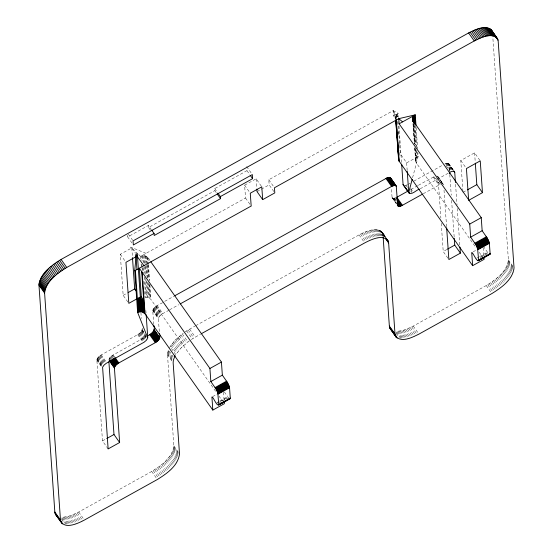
<?xml version="1.0" encoding="UTF-8"?>
<svg xmlns="http://www.w3.org/2000/svg" width="553" height="553" viewBox="0 0 553 553"><rect width="100%" height="100%" fill="white"/><g stroke="black" fill="none" stroke-linecap="round" stroke-linejoin="round"><path stroke-width="0.41" stroke-dasharray="2.77 2.07" d="M108.125 448.925L102.478 440.907L96.844 359.63L98.275 357.197L100.591 355.289L137.683 334.641C140.759 333.065 143.372 329.823 141.872 326.132M108.782 360.031L109.791 357.729L112.556 355.296L145.93 336.722M153.713 324.39L152.752 310.668C153.872 305.622 160.543 304.454 163.971 301.765M159.299 331.551L158.4 318.687C159.395 313.917 165.575 312.659 168.865 310.205M66.913 524.016L62.206 517.332L68.475 516.371L77.24 512.845L151.736 471.467C161.151 465.598 172.501 457.76 173.863 445.849L167.483 354.687L168.423 349.89L173.124 356.574M401.443 338.07L396.736 331.392L403.006 330.431L411.771 326.906L486.267 285.528C495.682 279.659 507.032 271.82 508.394 259.91L492.764 36.408M273.866 191.559L269.159 184.875L268.799 179.746L393.128 110.641L393.487 115.771L395.955 119.185L395.768 115.867L398.091 113.213L398.388 117.457M412.586 177.748L418.165 156.458L417.923 153.057M169.467 347.699L174.658 340.689L183.209 333.169M418.165 156.458C415.821 157.612 414.75 160.861 416.381 163.024L476.244 248.034M189.333 340.842L181.432 347.533L175.771 354.584L170.124 346.565M407.181 170.476L406.649 162.852L401.001 154.833L399.819 155.718L399.522 151.467M191.276 339.514L200.532 334.164M185.137 331.814L194.884 326.139M261.313 186.147L256.136 178.799L244.626 185.193L245.518 198.015L141.264 256.018L140.58 256.343L138.084 254.041M131.932 242.961L127.695 236.947L148.418 225.43L151.239 229.44M216.278 192.631L214.868 190.626L214.723 188.573L246.956 170.656L246.845 169.018M150.444 230.152L148.557 227.483L214.868 190.626M127.874 302.014L123.167 295.33L120.298 254.297L131.808 247.896L135.575 253.246M257.034 191.614L260.601 189.638M261.313 189.237L269.159 184.875M123.167 295.33L127.487 292.931M164.725 301.35L173.787 296.311M169.619 309.791L178.674 304.751M407.858 184.474L410.091 183.237M413.81 181.17L442.808 165.05M462.944 191.456L460.78 160.522L474.598 152.842L480.246 160.861M410.927 189.43L417.619 185.711M418.358 185.296L434.54 176.414M420.197 188.773L436.559 179.684M437.305 179.269L448.455 173.068M423.266 193.73L440.188 184.432L435.481 177.748M195.638 325.724L359.063 234.887C363.839 232.288 368.996 230.076 374.471 229.626C379.759 228.686 383.768 232.861 385.731 237.375M463.006 192.32L466.642 190.294M102.478 440.907L106.791 438.508M447.93 258.196L443.223 251.511L446.824 249.514M212.635 396.605L216.956 394.206M473.168 251.795L476.769 249.797M216.873 402.625L219.029 401.423M219.748 401.022L227.663 396.625L228.451 397.648L219.818 402.446M476.686 258.21L478.843 257.014M479.562 256.613L487.476 252.216L487.877 252.756L479.963 257.159M217.274 403.165L219.43 401.969M220.149 401.568L228.064 397.172M480.35 257.636L488.264 253.239M406.649 162.852L417.536 156.858L417.176 151.764M393.487 115.771L397.469 113.621L397.759 117.865M453.55 170.289L448.594 163.391L446.817 163.246L444.951 163.882L449.658 170.566M407.202 184.813L405.342 185.449L406.752 187.453M396.135 197.621L393.736 198.333L392.084 197.615L391.351 187.847M149.891 260.47C148.515 257.193 144.851 254.456 141.264 256.018L141.561 260.269M144.907 297.403L148.66 297.652L150.921 299.415L216.403 392.416M436.773 175.978L437.782 176.414L443.174 184.225M146.013 253.329L130.543 247.087L137.455 253.461M396.314 119.787L393.128 110.641L398.091 113.213M381.971 232.025L385.496 237.355M382.669 233.345L384.764 236.774M377.685 229.751L382.386 236.435M376.683 229.633L381.39 236.318M375.611 229.592L380.312 236.276M374.471 229.626L380.118 237.652M373.268 229.744L378.916 237.762M362.077 233.325L367.254 240.679M360.577 234.078L365.754 241.426M460.78 160.522L465.958 167.87M448.594 163.391L453.785 170.912M448.255 163.246L453.902 171.264M447.84 163.17L452.548 169.854M447.356 163.17L453.004 171.195M446.817 163.246L452.465 171.264M446.223 163.391L451.4 170.739M445.6 163.605L450.778 170.953M508.394 259.91L513.101 266.594M508.401 260.774L513.108 267.458M508.311 261.693L513.958 269.712M508.124 262.654L512.831 269.339M507.841 263.663L512.548 270.348M507.46 264.707L513.108 272.733M506.983 265.793L512.631 273.811M506.417 266.899L511.124 273.583M505.753 268.032L511.401 276.058M505.013 269.193L510.661 277.212M393.128 110.641L397.835 117.326M504.177 270.362L509.831 278.38M437.527 176.2L443.596 184.716M442.725 183.72L437.782 176.414M440.955 181.405L442.835 184.073M503.271 271.537L508.919 279.562M502.283 272.726L507.93 280.744M483.239 246.196L487.476 252.216M433.891 176.69L439.538 184.716M433.234 177.029L438.882 185.055M501.225 273.908L506.873 281.933M500.099 275.09L504.799 281.774M498.903 276.258L504.08 283.613M497.659 277.412L502.366 284.097M479.209 252.251L482.175 256.468M496.359 278.546L501.059 285.23M495.011 279.659L499.712 286.336M493.622 280.737L498.322 287.422M492.191 281.781L497.838 289.8M490.739 282.783L495.447 289.468M489.26 283.751L494.437 291.099M487.767 284.664L492.944 292.019M486.267 285.528L490.974 292.212M410.685 188.483L412.566 191.158M410.499 189.492L411.909 191.497M410.789 191.11L411.729 192.444M405.93 185.303L407.34 187.308M394.863 198.112L396.28 200.117M394.275 198.257L396.162 200.933M393.736 198.333L396.086 201.672M393.252 198.333L396.079 202.343M392.837 198.257L396.135 202.937M392.008 197.276L397.185 204.631M392.499 198.112L396.266 203.463M392.084 197.615L396.321 203.635M381.473 231.465L385.662 237.334M380.893 230.974L385.123 236.995M380.215 230.56L384.923 237.244M382.876 234.099L383.927 236.249M379.455 230.214L383.692 236.228M378.605 229.944L383.312 236.629M372.01 229.937L377.658 237.956M370.697 230.207L375.404 236.891M369.342 230.546L374.519 237.901M367.945 230.96L372.653 237.645M366.515 231.451L371.692 238.806M365.056 232.011L370.234 239.359M363.577 232.633L369.224 240.659M359.063 234.887L364.24 242.235M413.278 326.097L418.932 334.116M411.771 326.906L417.418 334.924M410.271 327.653L414.971 334.337M408.771 328.344L414.418 336.369M407.291 328.973L411.999 335.657M405.833 329.526L411.01 336.881M404.402 330.017L409.109 336.701M403.006 330.431L408.653 338.457M401.651 330.777L407.298 338.795M400.337 331.047L405.985 339.065M399.079 331.233L403.787 337.918M397.877 331.351L402.584 338.035M396.135 332.014L401.312 339.369M396.079 333.238L398.9 337.247M268.799 179.746L273.507 186.43M246.673 166.557L251.38 173.241M246.956 170.656L249.783 174.665M244.626 185.193L249.334 191.877M245.518 198.015L251.173 206.034M214.723 188.573L217.55 192.582M128.351 234.182L132.589 240.196M189.61 329.07L195.264 337.088M188.11 329.934L193.757 337.959M186.617 330.853L192.264 338.871M224.373 391.946L227.663 396.625M182.262 333.867L187.909 341.885M180.872 334.945L186.52 342.964M179.525 336.051L185.172 344.077M157.176 305.546L162.824 313.565M120.298 254.297L125.006 260.981M156.527 305.933L162.174 313.952M178.218 337.185L183.873 345.21M155.884 306.369L161.531 314.387M218.884 395.934L222.361 400.87M155.282 306.839L160.93 314.857M176.974 338.339L182.621 346.365M154.716 307.337L160.363 315.355M154.204 307.848L159.852 315.867M153.762 308.36L159.409 316.385M175.785 339.507L181.432 347.533M153.388 308.871L159.036 316.897M153.091 309.369L158.739 317.394M152.891 309.839L158.538 317.864M174.658 340.689L180.306 348.708M152.773 310.274L158.421 318.3M152.752 310.668L158.4 318.687M173.594 341.872L179.241 349.897M172.612 343.06L178.26 351.079M171.7 344.243L177.347 352.261M170.87 345.411L176.518 353.429M168.036 350.934L172.743 357.618M167.753 351.943L172.46 358.627M167.566 352.904L172.273 359.588M167.476 353.823L172.183 360.508M167.483 354.687L172.19 361.372M142.107 329.519L144.934 333.528M142.086 329.913L145.384 334.586M141.976 330.348L146.683 337.033M141.768 330.818L146.476 337.503M141.478 331.309L147.126 339.335M141.105 331.821L146.752 339.846M140.656 332.339L145.833 339.694M140.144 332.851L145.321 340.206M139.584 333.348L144.292 340.033M138.976 333.818L143.683 340.503M138.34 334.254L143.987 342.272M137.683 334.641L142.391 341.325M113.206 354.908L114.616 356.913M112.556 355.296L113.966 357.307M111.913 355.731L112.86 357.072M111.312 356.201L112.722 358.206M173.863 445.849L178.571 452.534M110.745 356.699L112.155 358.703M173.87 446.713L179.518 454.739M110.234 357.21L111.174 358.544M173.78 447.633L178.488 454.317M109.791 357.729L110.731 359.063M173.594 448.601L178.301 455.285M109.418 358.24L110.358 359.574M173.31 449.603L178.018 456.287M109.121 358.738L110.068 360.072M172.93 450.654L178.578 458.672M172.453 451.732L177.16 458.416M171.886 452.838L177.057 460.193M171.223 453.978L176.87 461.997M101.247 354.895L106.425 362.25M100.591 355.289L105.298 361.973M170.476 455.133L176.124 463.151M99.955 355.724L105.132 363.072M99.353 356.194L104.524 363.542M169.647 456.301L175.294 464.32M98.787 356.685L104.434 364.71M98.275 357.197L103.923 365.222M168.741 457.483L173.442 464.167M97.826 357.715L103.003 365.07M97.452 358.226L103.1 366.245M167.753 458.665L172.93 466.02M97.162 358.724L101.87 365.409M96.955 359.194L101.662 365.879M96.844 359.63L101.552 366.314M96.823 360.017L101.531 366.701M166.695 459.847L171.395 466.532M165.561 461.029L171.216 469.048M164.372 462.197L170.02 470.223M163.128 463.352L167.829 470.036M161.822 464.485L167.469 472.511M160.474 465.598L165.181 472.283M159.084 466.677L164.732 474.695M157.66 467.72L162.368 474.405M156.209 468.723L160.916 475.407M154.729 469.691L159.907 477.039M153.236 470.603L158.414 477.958M151.736 471.467L156.444 478.151M78.747 512.037L83.925 519.391M77.24 512.845L82.888 520.864M75.733 513.599L81.388 521.617M74.24 514.283L78.948 520.967M72.761 514.912L77.468 521.597M71.302 515.465L76.95 523.491M69.872 515.956L75.519 523.974M68.475 516.371L73.183 523.055M67.12 516.716L71.821 523.401M65.807 516.986L70.514 523.67M64.549 517.179L69.256 523.864M63.346 517.29L68.054 523.974M61.604 517.961L65.842 523.974M61.542 519.177L64.369 523.186M448.842 163.605L449.561 171.112M483.357 247.834L483.93 256.004M474.598 152.842L475.193 161.435M455.568 184.294L457.013 204.942M457.255 208.384L459.84 245.387M449.803 174.554L451.248 195.202M451.607 200.366L454.193 237.368M444.024 190.191L446.596 227M438.377 182.172L440.893 218.124M441.253 223.26L443.223 251.511M416.139 127.577L417.626 148.812M415.338 125.434L416.879 147.52M414.785 125.911L416.209 146.296M416.506 150.54L416.976 157.335M414.19 124.757L415.614 145.142M415.967 150.236L416.506 157.882M413.706 124.805L415.172 144.886M415.407 148.28L416.381 163.024M413.174 121.66L414.826 144.672M415.075 148.84L416.029 162.43M413.098 123.568L414.522 143.953M414.819 148.204L415.773 161.794M413.008 123.754L414.439 144.139M414.674 147.54L415.621 161.13M398.983 125.953L401.533 162.451M398.001 121.266L400.379 155.241M396.909 114.098L397.206 118.342M397.441 121.743L397.738 125.987M398.153 131.932L398.395 135.333M398.872 142.128L399.107 145.522M396.432 114.637L396.729 118.888M396.052 115.231L396.287 118.632M395.768 115.867L396.003 119.268M395.589 116.531L395.761 119.082M395.513 117.208L395.637 118.909M382.987 234.907L383.105 236.629M256.136 178.799L256.792 188.2M223.543 392.243L224.117 400.413M148.418 225.43L148.557 227.483M148.01 257.795L148.425 263.74M148.487 264.59L149.614 280.73M149.911 284.975L150.921 299.415M147.561 257.249L148.038 264.044M148.093 264.894L149.165 280.184M149.462 284.429L150.471 298.869M147.029 256.772L147.506 263.567M147.561 264.41L148.57 278.85M148.93 283.952L149.939 298.385M146.421 256.357L146.835 262.309M147.077 265.703L147.962 278.442M148.259 282.694L149.331 297.977M145.75 256.032L146.345 264.528M146.407 265.378L147.298 278.118M147.596 282.362L148.66 297.652M145.038 255.797L145.688 265.136M145.75 265.986L146.462 276.182M146.815 281.277L147.948 297.41M144.285 255.645L144.824 263.29M145.059 266.691L145.653 275.18M146.006 280.281L147.195 297.265M143.517 255.597L144.056 263.242M144.292 266.636L144.768 273.431M145.066 277.682L146.427 297.217M142.75 255.645L143.227 262.44M143.58 267.534L143.939 272.629M144.236 276.88L145.66 297.265M141.99 255.783L142.349 260.885M142.826 267.68L143.179 272.774M143.773 281.27L144.07 285.514M144.485 291.459L144.845 296.553M145.861 310.44L146.04 312.984M141.858 264.514L142.038 267.064M142.1 267.915L142.273 270.458M140.58 256.343L140.759 258.894M141.119 263.988L141.354 267.382M140.925 312.583L141.34 318.514M131.808 247.896L132.43 256.751M127.577 235.308L127.695 236.947"/><path stroke-width="0.83" d="M224.228 402.052L224.345 403.683L212.829 410.084L211.917 397.006C213.126 396.162 216.997 407.416 218.794 404.471L217.744 392.706L215.877 388.794L210.838 381.542L209.919 368.464L139.335 268.226L134.718 270.763L137.628 312.383L147.734 337.931L146.303 340.365L143.987 342.272L106.238 363.307L103.923 365.222L102.602 367.213L108.125 448.925L119.635 442.524L114.43 368.056L114.768 366.757L116.393 364.717L118.854 362.927L155.296 342.673C158.773 340.987 161.096 337.226 159.416 333.265M229.163 398.388L229.958 398.817L230.304 398.395L229.53 387.328L227.387 382.393L222.347 375.148L221.435 362.07L150.831 261.804M484.041 257.643L484.158 259.274L472.642 265.675L471.73 252.597C472.939 251.753 476.81 263 478.608 260.062L477.557 248.297L475.691 244.385L470.651 237.133L469.732 224.055L399.135 123.796L398.775 118.667L415.255 114.837L415.967 125.026M489.281 254.214L489.944 254.366L490.124 253.661L489.343 242.919L487.2 237.984L482.161 230.732L481.248 217.661L413.471 121.404C411.84 119.241 412.911 115.992 415.255 114.837M147.416 335.892C151.529 334.15 156.029 330.376 153.769 325.247M134.718 270.763L136.19 255.106L137.455 255.921L125.946 262.316L128.814 303.348L140.324 296.947L137.289 253.488L135.872 254.276L136.937 269.532M58.335 517.947L55.445 514.269L54.83 512.009L38.959 285.072C40.321 273.154 51.671 265.322 61.086 259.447L468.605 32.945C475.227 29.765 484.877 24.45 491.506 30.083L497.555 38.731L498.17 40.991L514.041 267.929C512.679 279.846 501.329 287.678 491.914 293.553L418.932 334.116C412.303 337.295 402.653 342.611 396.024 336.977L389.976 328.323L389.36 326.07L383.167 237.486M175.114 355.717L173.4 359.962L173.137 362.713L179.511 453.875C178.149 465.785 166.799 473.617 157.384 479.492L84.395 520.055C78.014 523.435 63.685 530.272 60.477 520.034L44.606 293.09C45.968 281.18 57.318 273.341 66.733 267.472L474.253 40.963C480.875 37.791 491.451 31.977 497.555 38.731M412.158 179.386L408.722 192.492C411.356 195.976 416.907 189.375 419.457 189.188M415.275 124.584L414.626 115.238L402.591 121.874L398.775 118.667L274.447 187.771L274.806 192.9L262.682 199.64L261.783 186.817L250.274 193.218L251.173 206.034L139.335 268.226L141.34 296.885L143.704 300.327L141.174 298.869L137.407 299.097L138.312 312.058L137.628 312.383M141.34 296.885L137.407 299.097L135.402 270.438M154.066 233.449L133.342 244.965L133.059 240.866L252.32 174.575L252.603 178.681L220.371 196.591L220.516 198.645L154.211 235.502L154.066 233.449L151.709 230.11M399.135 123.796L402.591 121.874M128.206 292.53L134.676 288.929L132.485 257.594M174.541 295.89L387.211 177.79L389.45 177.361L390.453 177.796L396.266 186.098L397.662 205.301L398.153 206.131L399.384 206.352L401.789 205.64L422.52 194.144M180.188 303.915L391.559 186.43L394.614 185.379L396.266 186.098M407.948 191.082L396.798 197.283L402.446 205.301M201.285 333.742L364.717 242.905C371.098 239.525 385.427 232.689 388.635 242.933L395.008 334.095L396.024 336.977M467.368 189.893L476.817 184.64L475.317 163.156M482.465 192.658L468.654 200.338L466.428 168.541L480.246 160.861L482.465 192.658L476.817 184.64M209.919 368.464L221.435 362.07M469.732 224.055L481.248 217.661M106.791 438.508L113.987 434.506L108.9 361.745M447.543 249.113L454.739 245.11L454.255 238.225M210.838 381.542L222.347 375.148M470.651 237.133L482.161 230.732M215.069 387.563L226.585 381.162M474.882 243.147L486.398 236.753M215.476 388.158L226.986 381.757M475.29 243.749L486.799 237.348M215.877 388.794L227.387 382.393M475.691 244.385L487.2 237.984M459.965 247.108L460.386 253.136L448.87 259.53L446.658 227.857M216.264 389.457L227.774 383.056M476.071 245.048L487.587 238.647M216.624 390.135L228.14 383.734M476.437 245.726L487.953 239.325M216.963 390.812L228.479 384.411M476.776 246.403L488.292 240.002M217.267 391.476L228.783 385.075M477.08 247.067L488.589 240.666M217.529 392.112L229.039 385.711M477.343 247.703L488.852 241.302M217.744 392.706L229.26 386.305M477.557 248.297L489.073 241.896M217.91 393.252L229.419 386.851M477.723 248.843L489.232 242.442M218.02 393.729L229.53 387.328M477.833 249.32L489.343 242.919M218.076 394.137L229.585 387.736M477.889 249.728L489.398 243.327M218.794 404.471L230.311 398.07M478.608 260.062L490.124 253.661M218.794 404.796L230.304 398.395M478.608 260.38L490.117 253.986M218.947 404.768L229.737 398.768M478.041 260.76L489.55 254.359M218.449 405.218L230.248 398.63M478.262 260.809L490.062 254.221M449.942 172.239C451.227 171.568 454.075 170.206 454.732 172.246L455.451 182.573M138.312 312.058L142.08 311.83L145.059 313.834L212.829 410.084M403.904 185.449L403.075 184.467L401.651 164.144M392.132 330.424L389.976 328.323M136.19 255.106L143.925 265.647M385.966 238.025L388.317 241.364M385.704 238.108L388.524 242.117M491.016 29.523L497.859 39.422M490.428 29.033L496.076 37.058M492.889 32.827L493.829 34.162M495.709 36.837L498.059 40.175M489.751 28.618L495.398 36.636M488.99 28.272L494.638 36.291M488.147 28.003L493.794 36.021M487.221 27.809L492.868 35.827M486.218 27.691L491.866 35.71M485.147 27.65L490.794 35.669M484.006 27.685L489.654 35.71M482.804 27.802L488.451 35.821M481.545 27.996L487.193 36.014M480.232 28.265L485.88 36.284M478.877 28.604L484.525 36.629M477.481 29.026L483.128 37.044M476.05 29.509L481.698 37.535M474.592 30.069L480.239 38.088M473.112 30.692L478.76 38.717M471.612 31.383L477.267 39.401M470.112 32.136L475.76 40.155M468.605 32.945L474.253 40.963M453.785 170.912L454.732 172.246M395.734 120.436L398.865 160.805L472.642 265.675M454.739 245.11L460.386 253.136M405.314 187.453L409.552 193.467M403.075 184.467L408.722 192.492L407.243 171.319M403.144 184.806L409.213 193.322M390.204 177.582L395.851 185.601M395.872 185.767L390.453 177.796M389.865 177.437L395.513 185.455M389.45 177.361L395.098 185.379M388.966 177.361L394.614 185.379M388.427 177.43L394.075 185.455M387.84 177.575L393.487 185.601M387.211 177.79L392.858 185.815M386.568 178.073L392.215 186.091M385.911 178.412L391.559 186.43M396.612 198.292L401.789 205.64M396.902 199.903L401.139 205.923M397.22 201.458L400.517 206.138M397.102 202.274L399.923 206.283M397.503 203.684L399.384 206.352M397.489 204.347L398.9 206.352M397.545 204.942L398.485 206.283M397.206 204.797L398.153 206.131M387.072 239.338L388.019 240.673M385.337 238.253L388.635 242.933M389.36 326.07L395.008 334.095M395.43 335.097L396.37 336.438M389.471 326.885L395.119 334.904M389.671 327.632L397.102 338.021M390.867 329.512L396.522 337.53M250.253 175.336L252.603 178.681M262.682 199.64L257.034 191.614L256.855 189.05M218.02 193.253L220.371 196.591M217.218 193.965L220.516 198.645M134.676 288.929L136.093 290.933M154.073 329.533L159.72 337.551M154.052 329.92L159.699 337.945M153.934 330.355L159.582 338.381M153.727 330.825L159.375 338.851M153.437 331.323L159.084 339.342M153.063 331.835L158.711 339.86M152.614 332.353L158.262 340.372M152.11 332.865L157.757 340.883M151.543 333.362L157.19 341.381M150.934 333.832L156.582 341.851M150.298 334.268L155.946 342.286M149.642 334.655L155.296 342.673M61.086 259.447L66.733 267.472M59.586 260.318L65.233 268.336M58.093 261.23L63.74 269.249M56.613 262.191L62.261 270.217M55.162 263.2L60.809 271.219M53.731 264.244L59.378 272.263M52.341 265.322L57.989 273.341M50.994 266.435L56.641 274.454M115.086 357.584L118.854 362.927M114.436 357.971L118.204 363.321M113.8 358.406L117.568 363.756M49.694 267.569L55.341 275.588M113.192 358.876L116.959 364.227M112.625 359.374L116.393 364.717M48.45 268.723L54.097 276.742M112.121 359.885L115.881 365.229M111.201 359.733L115.439 365.747M47.254 269.892L52.901 277.91M110.828 360.245L115.065 366.259M110.538 360.743L114.768 366.757M109.86 360.542L114.568 367.227M109.743 360.978L114.45 367.662M46.127 271.067L51.775 279.092M109.252 360.701L114.43 368.056M45.07 272.256L50.717 280.274M44.081 273.438L49.729 281.463M43.169 274.62L48.823 282.638M42.339 275.788L47.987 283.807M41.599 276.942L47.247 284.968M40.936 278.076L46.583 286.101M40.369 279.189L46.017 287.207M39.892 280.267L45.54 288.293M39.512 281.311L45.159 289.337M39.228 282.32L44.876 290.346M39.042 283.288L44.689 291.307M38.952 284.201L44.599 292.226M38.959 285.072L44.606 293.09M113.987 434.506L119.635 442.524M54.83 512.009L60.477 520.034M54.941 512.825L60.588 520.843M59.282 519.288L62.572 523.967M55.141 513.578L60.789 521.597M55.445 514.269L61.984 523.477M491.506 30.083L492.412 32.157M449.624 171.969L449.741 173.69M414.066 115.722L414.66 124.211M413.596 116.261L414.066 123.056M413.209 116.856L413.623 122.801M412.925 117.492L413.222 121.736M412.745 118.155L412.98 121.549M412.676 118.833L412.856 121.377M396.314 119.787L399.225 161.4M396.066 120.119L396.238 122.662M396.598 127.764L396.778 130.308M397.13 135.402L397.31 137.953M397.669 143.047L397.904 146.448M398.201 150.692L398.437 154.093M396.017 120.036L398.865 160.805M395.824 119.932L398.609 160.17M146.158 314.678L147.762 337.537M142.149 272.214L145.059 313.834M141.699 271.668L144.609 313.288M143.165 299.844L144.077 312.804M142.563 299.436L143.469 312.397M141.893 299.111L142.798 312.072M141.174 298.869L142.08 311.83M140.427 298.724L141.333 311.685M139.66 298.675L140.566 311.636M138.893 298.717L139.798 311.685M138.132 298.862L139.038 311.823M398.423 158.829L398.464 159.506"/></g></svg>
